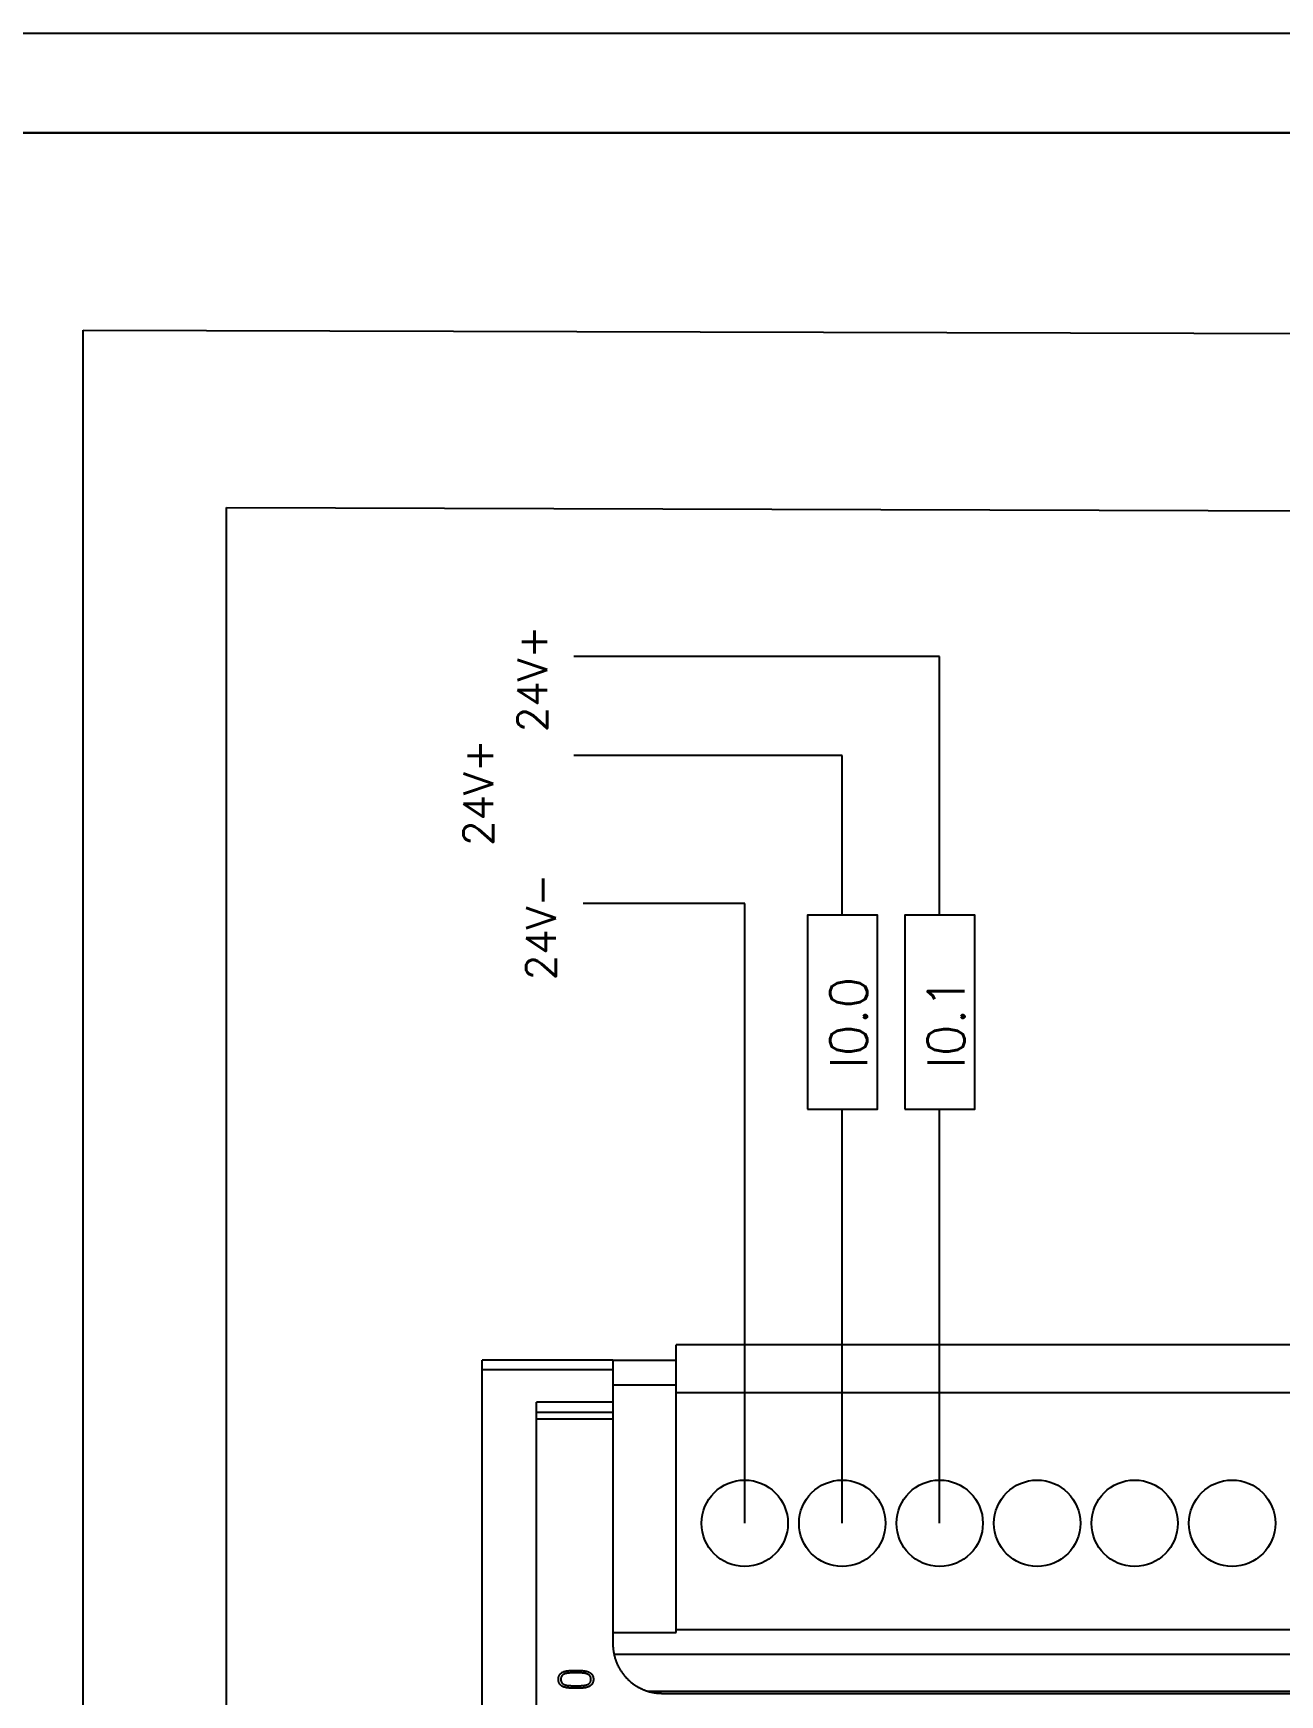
# Model space of a CAD drawing. Header units: inches. Extents: x 9000 to 22395, y 8106 to 17135.
# Drawn here: x 10016 to 10128.2, y 8487.9 to 8637.5 of the extents above; entities that cross this region are included whole.
import ezdxf

# ---------------------------------------------------------------- set-up
doc = ezdxf.new("R2010")
doc.units = ezdxf.units.IN
doc.header["$MEASUREMENT"] = 0
for name, color, linetype in [('20000_FRONT_O', 7, 'Continuous'), ('20500_FRONT_O_LABELING', 7, 'Continuous'), ('中间继电器', 7, 'Continuous'), ('线槽', 7, 'Continuous')]:
    doc.layers.add(name, color=color, linetype=linetype)
doc.styles.get("Standard").update_dxf_attribs({"font": 'txt', "bigfont": 'gbcbig.shx'})

# ---------------------------------------------------------------- blocks, each defined once
blk = doc.blocks.new('A$C21A67833')
at = {"layer": '20000_FRONT_O', "linetype": 'Continuous'}
for p, q in [((41.162, 100.615), (7.86, 100.615)), ((7.86, 88.97), (7.86, 100.615)), ((5.3, 100), (0, 100)), ((0, 0), (0, 100)), ((5.3, 100), (5.3, 88.5)), ((5.301, 100), (7.86, 100)), ((5.3, 99.6), (0, 99.6)), ((5.3, 99), (7.86, 99)), ((5.3, 98.3), (2.2, 98.3)), ((2.2, 60.9), (2.2, 98.3)), ((7.86, 98.69), (41.16, 98.69)), ((5.3, 97.882), (2.2, 97.882)), ((5.3, 97.601), (2.2, 97.601)), ((5.3, 88.97), (7.86, 88.97)), ((7.86, 89.09), (41.149, 89.09)), ((5.343, 88.09), (41.147, 88.09)), ((6.71, 86.59), (41.146, 86.59)), ((7.3, 86.5), (101.5, 86.5))]:
    blk.add_line(p, q, dxfattribs=at)
blk.add_lwpolyline([(5.3, 88.5), (5.3, 88.477), (5.301, 88.455), (5.301, 88.432), (5.302, 88.409), (5.303, 88.387), (5.305, 88.364), (5.306, 88.342), (5.308, 88.319), (5.31, 88.297), (5.313, 88.274), (5.315, 88.252), (5.318, 88.23), (5.322, 88.207), (5.325, 88.185), (5.329, 88.163), (5.333, 88.141), (5.337, 88.119), (5.341, 88.097), (5.346, 88.075), (5.351, 88.053), (5.356, 88.031), (5.361, 88.009), (5.367, 87.987), (5.373, 87.965), (5.379, 87.944), (5.385, 87.922), (5.392, 87.9), (5.399, 87.879), (5.406, 87.857), (5.414, 87.836), (5.421, 87.814), (5.429, 87.793), (5.437, 87.772), (5.446, 87.751), (5.454, 87.73), (5.463, 87.709), (5.472, 87.688), (5.481, 87.668), (5.491, 87.647), (5.501, 87.627), (5.511, 87.607), (5.521, 87.587), (5.531, 87.567), (5.542, 87.547), (5.553, 87.527), (5.564, 87.508), (5.575, 87.488), (5.586, 87.469), (5.598, 87.45), (5.61, 87.431), (5.622, 87.412), (5.634, 87.393), (5.647, 87.374), (5.66, 87.355), (5.673, 87.337), (5.686, 87.319), (5.7, 87.3), (5.713, 87.282), (5.727, 87.264), (5.742, 87.247), (5.756, 87.229), (5.77, 87.211), (5.785, 87.194), (5.8, 87.177), (5.815, 87.16), (5.83, 87.143), (5.846, 87.127), (5.861, 87.111), (5.877, 87.095), (5.893, 87.079), (5.909, 87.063), (5.925, 87.047), (5.942, 87.032), (5.958, 87.017), (5.975, 87.002), (5.992, 86.987), (6.009, 86.972), (6.026, 86.958), (6.044, 86.944), (6.061, 86.93), (6.079, 86.916), (6.097, 86.902), (6.115, 86.889), (6.133, 86.875), (6.152, 86.862), (6.171, 86.85), (6.189, 86.837), (6.208, 86.824), (6.227, 86.812), (6.247, 86.8), (6.266, 86.788), (6.286, 86.776), (6.305, 86.765), (6.325, 86.754), (6.345, 86.743), (6.365, 86.732), (6.385, 86.722), (6.405, 86.712), (6.425, 86.702), (6.445, 86.692), (6.466, 86.682), (6.486, 86.673), (6.507, 86.664), (6.528, 86.655), (6.548, 86.647), (6.569, 86.638), (6.59, 86.63), (6.611, 86.622), (6.632, 86.615), (6.654, 86.607), (6.675, 86.6), (6.697, 86.593), (6.718, 86.587), (6.74, 86.58), (6.762, 86.574), (6.783, 86.568), (6.805, 86.562), (6.827, 86.557), (6.85, 86.551), (6.872, 86.546), (6.894, 86.542), (6.916, 86.537), (6.939, 86.533), (6.961, 86.529), (6.983, 86.525), (7.006, 86.522), (7.028, 86.519), (7.051, 86.516), (7.073, 86.513), (7.096, 86.51), (7.118, 86.508), (7.141, 86.506), (7.164, 86.505), (7.186, 86.503), (7.209, 86.502), (7.232, 86.501), (7.254, 86.501), (7.277, 86.5), (7.3, 86.5)], dxfattribs=at)
for centre in [(10.641, 93.39), (14.591, 93.39), (18.541, 93.39), (22.491, 93.39), (26.441, 93.39), (30.391, 93.39)]:
    blk.add_circle(centre, 1.75, dxfattribs=at)
at = {"layer": '20500_FRONT_O_LABELING', "linetype": 'Continuous'}
for p, q in [((3.71, 87.329), (3.671, 87.328)), ((3.748, 87.329), (3.71, 87.329)), ((3.786, 87.329), (3.748, 87.329)), ((3.863, 87.329), (3.786, 87.329))]:
    blk.add_line(p, q, dxfattribs=at)
for points in [[(3.29, 86.765), (3.278, 86.77), (3.266, 86.776), (3.255, 86.782), (3.244, 86.788), (3.232, 86.795), (3.222, 86.802), (3.211, 86.81), (3.201, 86.818), (3.191, 86.827), (3.182, 86.835), (3.173, 86.845), (3.164, 86.854), (3.156, 86.864), (3.148, 86.874), (3.141, 86.885), (3.134, 86.896), (3.128, 86.907), (3.122, 86.919), (3.117, 86.931), (3.112, 86.943), (3.108, 86.955), (3.105, 86.968), (3.102, 86.98), (3.099, 86.993), (3.097, 87.006), (3.095, 87.019), (3.094, 87.032), (3.093, 87.045), (3.092, 87.058), (3.092, 87.071), (3.092, 87.084), (3.093, 87.096), (3.094, 87.109), (3.095, 87.122), (3.097, 87.135), (3.1, 87.148), (3.102, 87.161), (3.106, 87.173), (3.109, 87.186), (3.114, 87.198), (3.119, 87.21), (3.124, 87.222), (3.13, 87.234), (3.136, 87.245), (3.143, 87.256), (3.151, 87.266), (3.158, 87.277), (3.167, 87.287), (3.176, 87.296), (3.185, 87.305), (3.195, 87.314), (3.204, 87.322), (3.215, 87.33), (3.225, 87.338), (3.236, 87.345), (3.247, 87.352), (3.259, 87.358), (3.27, 87.364), (3.282, 87.369), (3.294, 87.374), (3.306, 87.379), (3.318, 87.384), (3.33, 87.388), (3.343, 87.392), (3.368, 87.398), (3.393, 87.404), (3.419, 87.408), (3.445, 87.412), (3.47, 87.416), (3.496, 87.418), (3.522, 87.421), (3.548, 87.422), (3.574, 87.423), (3.6, 87.424), (3.626, 87.425), (3.652, 87.425), (3.678, 87.426), (3.704, 87.426)], [(3.248, 87.228), (3.244, 87.224), (3.24, 87.22), (3.236, 87.215), (3.232, 87.21), (3.229, 87.206), (3.225, 87.201), (3.222, 87.196), (3.219, 87.191), (3.216, 87.186), (3.214, 87.181), (3.211, 87.175), (3.209, 87.17), (3.207, 87.164), (3.205, 87.159), (3.203, 87.153), (3.201, 87.147), (3.2, 87.142), (3.198, 87.136), (3.197, 87.13), (3.196, 87.125), (3.195, 87.119), (3.194, 87.113), (3.193, 87.107), (3.193, 87.101), (3.192, 87.095), (3.192, 87.089), (3.192, 87.084), (3.191, 87.078), (3.191, 87.072), (3.191, 87.066), (3.191, 87.06), (3.192, 87.054), (3.192, 87.049), (3.192, 87.043), (3.193, 87.037), (3.193, 87.031), (3.194, 87.025), (3.195, 87.019), (3.196, 87.014), (3.197, 87.008), (3.198, 87.002), (3.2, 86.996), (3.201, 86.991), (3.203, 86.985), (3.204, 86.979), (3.206, 86.974), (3.209, 86.968), (3.211, 86.963), (3.213, 86.958), (3.216, 86.952), (3.219, 86.947), (3.222, 86.942), (3.225, 86.937), (3.228, 86.932), (3.232, 86.927), (3.236, 86.923), (3.239, 86.918), (3.243, 86.914), (3.248, 86.91)], [(3.671, 87.328), (3.652, 87.328), (3.633, 87.328), (3.614, 87.327), (3.594, 87.327), (3.575, 87.326), (3.556, 87.325), (3.537, 87.324), (3.518, 87.322), (3.499, 87.321), (3.48, 87.319), (3.461, 87.316), (3.442, 87.313), (3.423, 87.31), (3.404, 87.306), (3.385, 87.301), (3.366, 87.295), (3.348, 87.289), (3.338, 87.285), (3.329, 87.281), (3.321, 87.277), (3.312, 87.273), (3.303, 87.268), (3.295, 87.264), (3.286, 87.258), (3.278, 87.253), (3.27, 87.247), (3.262, 87.241), (3.255, 87.235), (3.248, 87.228)], [(3.248, 86.91), (3.253, 86.904), (3.259, 86.899), (3.264, 86.895), (3.27, 86.89), (3.276, 86.886), (3.282, 86.881), (3.288, 86.877), (3.295, 86.873), (3.307, 86.866), (3.321, 86.859), (3.334, 86.853), (3.348, 86.848), (3.362, 86.843), (3.376, 86.839), (3.391, 86.835), (3.405, 86.832), (3.419, 86.829), (3.434, 86.826), (3.449, 86.824), (3.463, 86.821), (3.478, 86.82), (3.493, 86.818), (3.523, 86.815), (3.552, 86.813), (3.582, 86.812), (3.612, 86.811), (3.641, 86.81), (3.671, 86.809), (3.701, 86.809), (3.79, 86.809)], [(3.704, 87.426), (3.755, 87.426), (3.781, 87.426), (3.807, 87.426), (3.833, 87.426), (3.859, 87.426), (3.885, 87.426), (3.911, 87.426), (3.937, 87.425), (3.963, 87.425), (3.989, 87.425), (4.015, 87.424), (4.04, 87.423), (4.066, 87.421), (4.092, 87.419), (4.118, 87.417), (4.143, 87.414), (4.169, 87.41), (4.195, 87.405), (4.22, 87.4), (4.245, 87.393), (4.258, 87.389), (4.27, 87.386), (4.282, 87.381), (4.294, 87.377), (4.306, 87.372), (4.318, 87.367), (4.33, 87.361), (4.341, 87.355), (4.353, 87.349), (4.364, 87.342), (4.374, 87.335), (4.385, 87.328), (4.395, 87.32), (4.405, 87.312), (4.415, 87.303), (4.424, 87.294)], [(3.79, 86.809), (3.82, 86.809), (3.849, 86.809), (3.879, 86.809), (3.909, 86.809), (3.938, 86.809), (3.968, 86.81), (3.998, 86.811), (4.027, 86.812), (4.057, 86.814), (4.086, 86.816), (4.101, 86.818), (4.116, 86.819), (4.13, 86.821), (4.145, 86.823), (4.16, 86.826), (4.174, 86.828), (4.189, 86.831), (4.203, 86.835), (4.218, 86.839), (4.232, 86.843), (4.247, 86.847), (4.261, 86.852)], [(4.261, 86.852), (4.27, 86.856), (4.279, 86.86), (4.288, 86.864), (4.297, 86.868), (4.305, 86.873), (4.314, 86.878), (4.322, 86.883), (4.33, 86.889), (4.337, 86.895), (4.345, 86.901), (4.352, 86.907), (4.359, 86.914), (4.365, 86.922), (4.371, 86.929), (4.377, 86.937), (4.382, 86.945), (4.387, 86.954), (4.391, 86.963), (4.395, 86.972), (4.398, 86.981), (4.401, 86.99), (4.403, 87), (4.405, 87.009), (4.407, 87.019), (4.408, 87.028), (4.409, 87.038), (4.41, 87.048), (4.411, 87.057), (4.411, 87.067), (4.411, 87.077), (4.41, 87.086), (4.41, 87.096), (4.409, 87.106), (4.407, 87.116), (4.406, 87.125), (4.404, 87.135), (4.401, 87.144), (4.399, 87.154), (4.395, 87.163), (4.392, 87.172), (4.388, 87.181), (4.383, 87.189), (4.378, 87.197), (4.373, 87.205), (4.367, 87.213), (4.36, 87.22), (4.353, 87.227), (4.346, 87.234), (4.339, 87.24), (4.331, 87.246), (4.323, 87.252), (4.315, 87.257), (4.307, 87.263), (4.299, 87.267), (4.29, 87.272), (4.281, 87.276), (4.272, 87.28), (4.263, 87.284), (4.245, 87.29), (4.227, 87.296), (4.208, 87.301), (4.189, 87.306), (4.17, 87.31), (4.151, 87.313), (4.132, 87.316), (4.113, 87.319), (4.094, 87.321), (4.075, 87.323), (4.055, 87.324), (4.036, 87.325), (4.017, 87.326), (3.998, 87.327), (3.979, 87.328), (3.959, 87.328), (3.94, 87.328), (3.921, 87.329), (3.902, 87.329), (3.863, 87.329)], [(4.429, 86.846), (4.417, 86.834), (4.409, 86.827), (4.4, 86.819), (4.392, 86.813), (4.383, 86.806), (4.375, 86.8), (4.366, 86.794), (4.357, 86.789), (4.347, 86.783), (4.338, 86.778), (4.328, 86.773), (4.318, 86.769), (4.309, 86.764), (4.299, 86.76), (4.288, 86.756), (4.278, 86.753), (4.258, 86.746), (4.237, 86.74), (4.215, 86.735), (4.194, 86.73), (4.172, 86.727), (4.151, 86.723), (4.129, 86.72), (4.108, 86.718), (4.086, 86.716), (4.065, 86.714), (4.043, 86.713), (4.021, 86.712), (3.978, 86.711), (3.934, 86.71)], [(4.424, 87.294), (4.429, 87.289), (4.434, 87.285), (4.438, 87.28), (4.442, 87.275), (4.447, 87.27), (4.451, 87.264), (4.455, 87.259), (4.458, 87.254), (4.462, 87.248), (4.466, 87.243), (4.469, 87.237), (4.472, 87.231), (4.475, 87.225), (4.478, 87.219), (4.481, 87.213), (4.484, 87.207), (4.486, 87.201), (4.489, 87.195), (4.491, 87.189), (4.493, 87.182), (4.495, 87.176), (4.497, 87.17), (4.499, 87.163), (4.5, 87.157), (4.502, 87.15), (4.503, 87.144), (4.504, 87.137), (4.505, 87.131), (4.506, 87.124), (4.507, 87.118), (4.508, 87.111), (4.508, 87.104), (4.509, 87.098), (4.509, 87.091), (4.509, 87.085), (4.51, 87.078), (4.51, 87.071), (4.51, 87.065), (4.51, 87.058), (4.509, 87.052), (4.509, 87.045), (4.509, 87.039), (4.508, 87.032), (4.508, 87.025), (4.507, 87.019), (4.506, 87.012), (4.505, 87.006), (4.504, 86.999), (4.503, 86.993), (4.502, 86.986), (4.5, 86.98), (4.499, 86.973), (4.497, 86.967), (4.495, 86.96), (4.493, 86.954), (4.491, 86.948), (4.489, 86.941), (4.486, 86.935), (4.484, 86.929), (4.481, 86.923), (4.478, 86.917), (4.475, 86.911), (4.472, 86.905), (4.469, 86.899), (4.466, 86.894), (4.462, 86.888), (4.458, 86.882), (4.455, 86.877), (4.451, 86.872), (4.447, 86.866), (4.442, 86.861), (4.438, 86.856), (4.434, 86.851), (4.429, 86.846)], [(3.934, 86.71), (3.848, 86.71), (3.804, 86.71), (3.761, 86.709), (3.717, 86.71), (3.674, 86.71), (3.631, 86.711), (3.587, 86.712), (3.566, 86.713), (3.544, 86.714), (3.523, 86.715), (3.501, 86.717), (3.48, 86.719), (3.458, 86.722), (3.437, 86.725), (3.416, 86.729), (3.395, 86.733), (3.374, 86.738), (3.353, 86.744), (3.332, 86.75), (3.311, 86.757), (3.29, 86.765)]]:
    blk.add_lwpolyline(points, dxfattribs=at)

msp = doc.modelspace()

# ---------------------------------------------------------------- linework, layer by layer
for p, q in [((9849.86, 8637.48), (10630.89, 8637.48)), ((9872.25, 8628.53), (10593.93, 8628.53)), ((10616.43, 8628.53), (9872.25, 8628.53)), ((10020.52, 8276.11), (10020.52, 8610.77)), ((10020.52, 8610.77), (10330.78, 8609.88)), ((10033.42, 8285.49), (10033.42, 8594.79)), ((10033.42, 8594.79), (10321.89, 8593.9)), ((10097.61, 8581.38), (10064.68, 8581.38)), ((10097.61, 8572.49), (10097.61, 8581.38)), ((10088.84, 8572.49), (10064.68, 8572.49)), ((10088.84, 8572.49), (10073.45, 8572.49)), ((10088.84, 8558.1), (10088.84, 8572.49)), ((10097.61, 8558.1), (10097.61, 8572.49)), ((10080.06, 8559.15), (10065.53, 8559.15)), ((10080.06, 8503.38), (10080.06, 8559.15)), ((10088.84, 8503.38), (10088.84, 8540.63)), ((10097.61, 8503.38), (10097.61, 8540.63))]:
    msp.add_line(p, q)
at = {"layer": '中间继电器', "color": 0}
for points in [[(10085.72, 8540.63), (10092.02, 8540.63), (10092.02, 8558.1), (10085.72, 8558.1)], [(10094.49, 8540.63), (10100.79, 8540.63), (10100.79, 8558.1), (10094.49, 8558.1)]]:
    msp.add_lwpolyline(points, close=True, dxfattribs=at)

# ---------------------------------------------------------------- block references
at = {"xscale": 2.2218, "yscale": 2.2218, "zscale": 2.2218}
msp.add_blockref('A$C21A67833', (10056.42, 8295.88), dxfattribs=at)

# ---------------------------------------------------------------- texts
at = {"layer": '线槽', "color": 0, "rotation": 90}
for s, insert, char_height, width, attachment_point in [('{\\H0.6667x;24V+}', (10059.61, 8574.58), 4, 15.7197, 1), ('{\\H0.6667x;24V+}', (10054.74, 8564.34), 4, 15.7197, 1), ('{\\H0.6667x;24V-}', (10060.38, 8552.25), 4, 15.7197, 1), ('{\\H0.6667x;I0.0}', (10087.74, 8552.55), 5, 16.273, 3), ('{\\H0.6667x;I0.1}', (10096.52, 8552.55), 5, 16.273, 3)]:
    msp.add_mtext(s, dxfattribs=dict(at, insert=insert, char_height=char_height, width=width, attachment_point=attachment_point))

doc.saveas('drawing.dxf')
